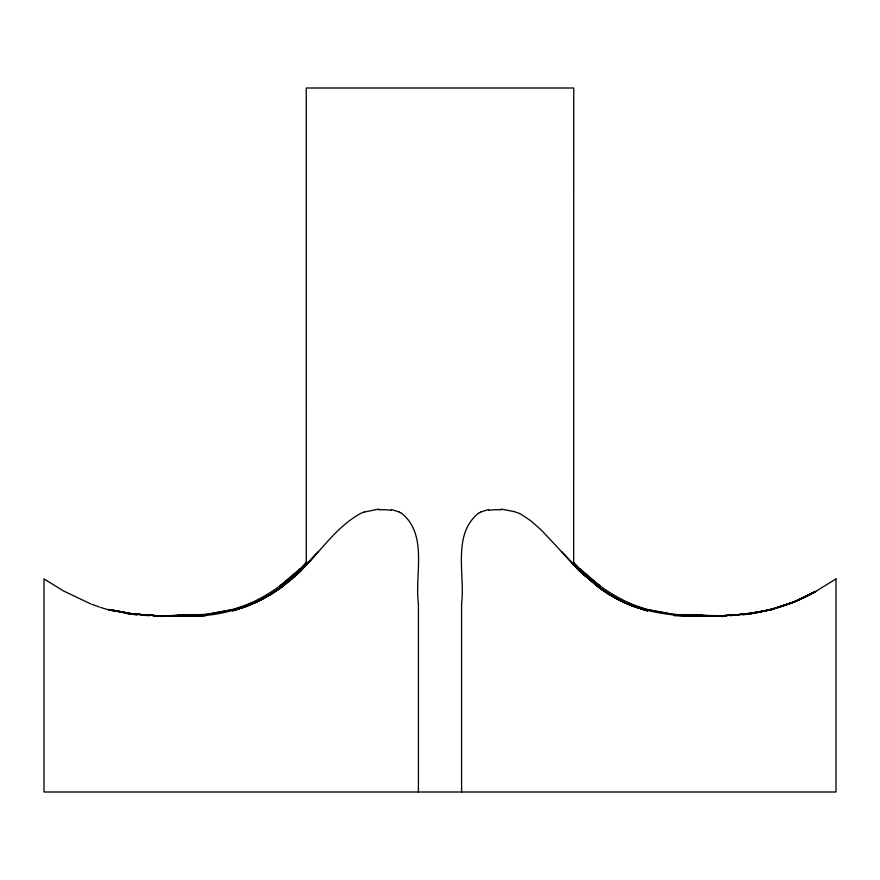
<?xml version="1.0" encoding="UTF-8"?>
<svg xmlns="http://www.w3.org/2000/svg" width="880" height="880" viewBox="0 0 880 880"><rect width="100%" height="100%" fill="white"/><g stroke="black" fill="none" stroke-linecap="round" stroke-linejoin="round"><path stroke-width="1.32" d="M364.386 511.973A40.733 33.748 59.2 0 0 360.789 513.337C339.196 525.162 324.511 545.71 307.89 563.288M306.757 561.77L300.432 568.623L280.126 585.959L300.311 568.777C281.006 587.125 258.313 602.47 232.375 609.51L206.283 614.394L155.254 616.165L206.393 614.79L155.254 616.253L206.349 614.592L156.618 616.429M318.516 551.474L300.52 570.768L279.983 588.137C265.716 598.367 249.711 606.078 232.76 610.698L245.487 606.727L257.763 601.535M306.812 564.443C275.176 600.523 227.359 618.827 179.795 616L179.795 616.352M306.845 564.157L300.52 570.768L315.953 554.356L300.52 570.768L306.922 564.08M306.273 565.015L306.251 88L573.749 88L573.661 564.949M304.205 565.829L306.944 562.947M750.596 613.745L771.243 609.631L793.969 602.03L815.639 591.459L836 578.941M686.532 615.857C730.576 617.298 776.512 614.24 815.54 591.712L794.035 601.964L771.177 609.609L793.969 602.03L815.606 591.481C793.001 603.713 768.229 612.337 742.544 614.658L747.967 614.24M280.566 587.752L300.96 570.394L280.566 587.752L269.522 595.155L280.566 587.752L300.905 570.427L280.621 587.741M280.346 587.851L300.817 570.493L279.983 588.137L268.928 595.43L257.268 601.7L269.269 595.221L280.346 587.851L268.928 595.43L280.346 587.851L269.269 595.221L257.576 601.568L245.047 606.826M478.566 513.194C451.825 534.512 465.289 574.882 461.582 603.735L461.582 792M257.268 601.7L269.115 595.287M257.29 600.589L259.633 599.324M265.463 596.167L267.806 594.891M269.269 595.221L257.444 601.612L245.322 606.738L232.628 610.698M750.519 613.723L771.243 609.631L794.013 601.997L815.595 591.525M793.969 602.03L815.573 591.591M794.013 601.997L815.573 591.591M480.579 512.083L488.686 509.476M245.058 605.803L252.395 602.679M771.177 609.609L793.925 602.074C755.92 617.386 714.329 616.495 674.091 615.571M771.111 609.532L793.925 602.074L771.111 609.532L747.791 613.877M233.673 609.444L243.793 606.21M232.76 610.698L245.487 606.727M364.397 512.006L378.807 509.102M232.408 609.84L206.25 614.526L180.785 615.593L202.389 615.065L155.232 615.989L202.411 615.131L155.243 616.088M730.169 615.538L738.364 614.933L730.235 615.56M724.515 615.626L747.747 613.987L724.559 615.637M198.462 615.571L202.389 615.329M622.237 601.535L634.513 606.727L647.471 610.698M176.759 615.769L160.677 616.44L176.781 615.802M202.29 614.779L179.476 615.571M206.272 615.043L179.795 616L193.468 615.857M155.265 616.319L176.781 615.648M206.063 615.252L179.795 616L205.909 615.571M206.019 615.351L179.795 616L205.964 615.461M155.232 615.989L202.411 615.109M673.981 615.351L724.581 615.692L674.036 615.461M647.592 609.84L673.75 614.526L699.215 615.593L677.611 615.065L724.768 615.989L673.937 615.252M513.612 511.555A44.737 37.048 -56.6 0 1 521.004 514.228L530.728 520.729L541.442 530.189L579.04 570.394L599.522 587.785L610.478 595.155L599.379 587.741C634.832 615.406 681.582 617.716 724.636 615.857M178.057 615.989L154.704 615.813M154 616L176 616M704 616L726 616M677.589 615.131L724.768 615.956L673.607 614.79L724.746 616.253L673.651 614.592L723.382 616.429L673.717 614.394L647.625 609.51C621.687 602.47 598.994 587.125 579.689 568.777L599.874 585.959L579.568 568.623L573.243 561.77M703.219 615.802L724.746 616.165M700.524 615.571L677.71 614.779M703.219 615.648L724.735 616.319M703.208 615.747L723.371 616.44M673.728 615.043L700.205 616M647.24 610.698L634.579 606.738L647.295 610.698C630.058 606.056 613.866 598.125 599.379 587.741M147.411 615.527L142.538 615.241M131.989 614.262L137.456 614.658L108.79 609.631L129.404 613.745M149.765 615.56L141.559 614.966L149.831 615.538M132.198 613.877L155.485 615.626L132.253 613.987L155.441 615.637L132.198 613.877L108.955 609.543L132.187 613.91L108.955 609.543M131.483 614.185L136.422 614.735M501.193 509.102L513.645 511.478M126.5 613.47L128.997 613.855M634.799 606.76L634.678 606.738C613.822 599.258 595.87 585.937 579.678 571.076L600.017 588.137L611.072 595.43L622.732 601.7L634.953 606.826L622.556 601.612L610.731 595.221L599.654 587.851L573.474 564.751M108.757 609.631L129.481 613.723M391.314 509.476L399.421 512.083M622.424 601.568L610.731 595.221M634.513 606.727L647.295 610.698M636.207 606.21L646.327 609.444M92.026 604.384L99.165 606.947M90.838 603.955L63.921 591.162L44 578.919L44 792L836 792L836 578.952M627.605 602.679L634.942 605.803M612.194 594.891L614.537 596.167M620.367 599.324L622.71 600.589M401.434 513.194C428.318 534.358 414.469 575.157 418.418 603.735L418.418 792M610.885 595.287L599.654 587.851L611.072 595.43L599.819 587.95L579.48 570.768L573.078 564.08M573.155 564.157L579.48 570.768L600.017 588.137L579.183 570.493L572.308 563.497L579.04 570.394L599.434 587.752L579.095 570.427L561.484 551.474M573.056 562.947L575.795 565.829M564.047 554.356L579.48 570.768M113.762 611.061A165.341 165.341 0 0 1 100.309 607.321M379.027 509.883A49.115 40.722 42.7 0 1 391.314 510.4M399.388 512.182A25.828 23.76 68.3 0 1 401.379 513.282M488.686 510.4A49.115 40.722 -42.7 0 1 500.973 509.883M478.621 513.282A25.828 23.76 -68.3 0 1 480.612 512.182M280.181 587.95L300.322 571.076L280.181 587.95"/></g></svg>
